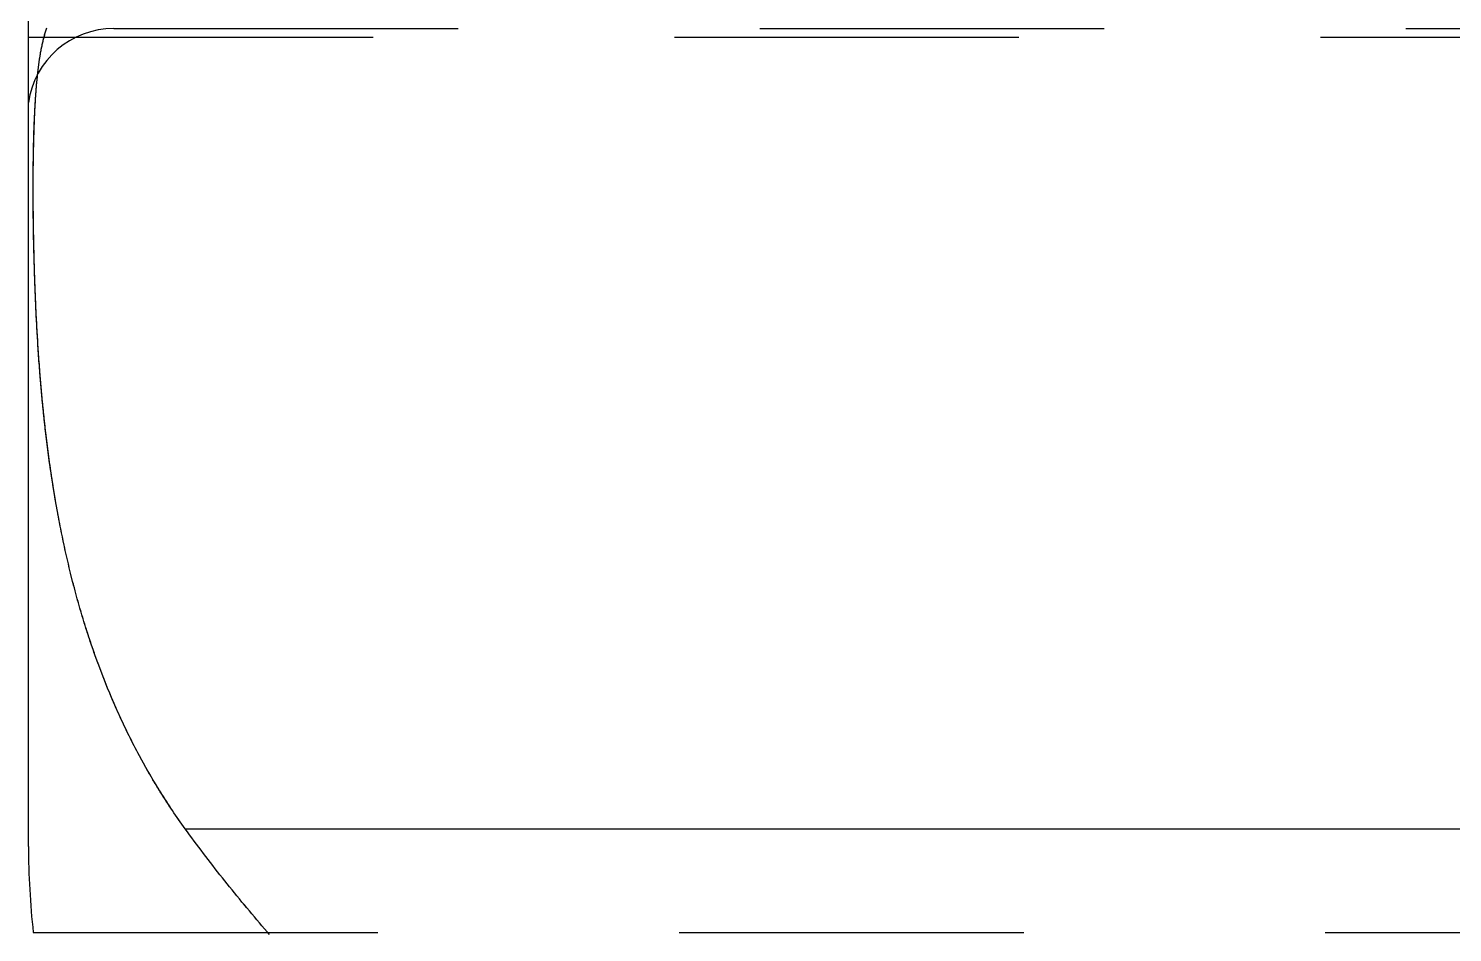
# Model space of a CAD drawing. Extents: x -11 to 23.5, y -3.8 to 3.8.
# Drawn here: x 0.801 to 2.454, y -2.95 to -1.9 of the extents above; entities that cross this region are included whole.
import ezdxf

# ---------------------------------------------------------------- set-up
doc = ezdxf.new("R2010")
doc.units = 0
doc.linetypes.add('PHL_CENTER', pattern=[0.75, 0.4, -0.35])
doc.linetypes.add('PHL_THICK', pattern=[0])
doc.layers.add('PROJECTION', color=7, linetype='CONTINUOUS')

msp = doc.modelspace()

# ---------------------------------------------------------------- linework, layer by layer
at = {"layer": 'PROJECTION', "color": 7, "linetype": 'PHL_THICK'}
for p, q in [((0.801, -2.85), (0.801, 2.85)), ((0.821497, -1.901685), (0.821865, -1.900557)), ((0.821865, -1.900557), (0.822239, -1.899441)), ((0.816982, -1.918803), (0.817267, -1.917498)), ((0.817267, -1.917498), (0.817558, -1.916206)), ((0.817558, -1.916206), (0.817854, -1.914927)), ((0.817854, -1.914927), (0.818156, -1.91366)), ((0.818156, -1.91366), (0.818463, -1.912406)), ((0.818463, -1.912406), (0.818776, -1.911165)), ((0.818776, -1.911165), (0.819095, -1.909935)), ((0.819095, -1.909935), (0.81942, -1.908719)), ((0.81942, -1.908719), (0.819751, -1.907515)), ((0.819751, -1.907515), (0.820087, -1.906324)), ((0.820087, -1.906324), (0.82043, -1.905145)), ((0.82043, -1.905145), (0.82078, -1.903979)), ((0.82078, -1.903979), (0.821135, -1.902826)), ((0.821135, -1.902826), (0.821497, -1.901685)), ((0.813965, -1.935428), (0.814189, -1.933974)), ((0.814189, -1.933974), (0.814418, -1.932532)), ((0.814418, -1.932532), (0.814653, -1.931103)), ((0.814653, -1.931103), (0.814891, -1.929687)), ((0.814891, -1.929687), (0.815135, -1.928283)), ((0.815135, -1.928283), (0.815383, -1.926891)), ((0.815383, -1.926891), (0.815637, -1.925512)), ((0.815637, -1.925512), (0.815896, -1.924145)), ((0.815896, -1.924145), (0.816159, -1.922791)), ((0.816159, -1.922791), (0.816428, -1.921449)), ((0.816428, -1.921449), (0.816703, -1.92012)), ((0.816703, -1.92012), (0.816982, -1.918803)), ((0.811782, -1.952234), (0.81196, -1.950645)), ((0.81196, -1.950645), (0.812142, -1.949068)), ((0.812142, -1.949068), (0.812328, -1.947503)), ((0.812328, -1.947503), (0.812517, -1.94595)), ((0.812517, -1.94595), (0.812711, -1.94441)), ((0.812711, -1.94441), (0.812909, -1.942882)), ((0.812909, -1.942882), (0.813112, -1.941366)), ((0.813112, -1.941366), (0.813318, -1.939863)), ((0.813318, -1.939863), (0.813529, -1.938372)), ((0.813529, -1.938372), (0.813745, -1.936894)), ((0.813745, -1.936894), (0.813965, -1.935428)), ((0.810203, -1.968801), (0.810346, -1.96709)), ((0.810346, -1.96709), (0.810492, -1.96539)), ((0.810492, -1.96539), (0.810641, -1.963703)), ((0.810641, -1.963703), (0.810793, -1.962028)), ((0.810793, -1.962028), (0.810949, -1.960365)), ((0.810949, -1.960365), (0.811109, -1.958714)), ((0.811109, -1.958714), (0.811272, -1.957076)), ((0.811272, -1.957076), (0.811438, -1.95545)), ((0.811438, -1.95545), (0.811608, -1.953836)), ((0.811608, -1.953836), (0.811782, -1.952234)), ((0.809047, -1.984722), (0.809164, -1.982908)), ((0.809164, -1.982908), (0.809284, -1.981104)), ((0.809284, -1.981104), (0.809407, -1.979312)), ((0.809407, -1.979312), (0.809533, -1.977531)), ((0.809533, -1.977531), (0.809661, -1.975762)), ((0.809661, -1.975762), (0.809792, -1.974005)), ((0.809792, -1.974005), (0.809927, -1.972259)), ((0.809927, -1.972259), (0.810063, -1.970524)), ((0.810063, -1.970524), (0.810203, -1.968801)), ((0.808116, -2.001562), (0.808209, -1.999646)), ((0.808209, -1.999646), (0.808304, -1.997742)), ((0.808304, -1.997742), (0.808402, -1.995848)), ((0.808402, -1.995848), (0.808503, -1.993966)), ((0.808503, -1.993966), (0.808606, -1.992095)), ((0.808606, -1.992095), (0.808712, -1.990235)), ((0.808712, -1.990235), (0.808821, -1.988386)), ((0.808821, -1.988386), (0.808933, -1.986549)), ((0.808933, -1.986549), (0.809047, -1.984722)), ((0.80747, -2.017282), (0.807542, -2.015279)), ((0.807542, -2.015279), (0.807616, -2.013287)), ((0.807616, -2.013287), (0.807693, -2.011306)), ((0.807693, -2.011306), (0.807773, -2.009335)), ((0.807773, -2.009335), (0.807855, -2.007375)), ((0.807855, -2.007375), (0.807939, -2.005427)), ((0.807939, -2.005427), (0.808027, -2.003489)), ((0.808027, -2.003489), (0.808116, -2.001562)), ((0.806988, -2.033692), (0.80704, -2.031604)), ((0.80704, -2.031604), (0.807094, -2.029526)), ((0.807094, -2.029526), (0.80715, -2.027459)), ((0.80715, -2.027459), (0.807209, -2.025402)), ((0.807209, -2.025402), (0.807271, -2.023356)), ((0.807271, -2.023356), (0.807335, -2.021321)), ((0.807335, -2.021321), (0.807401, -2.019296)), ((0.807401, -2.019296), (0.80747, -2.017282)), ((0.806663, -2.050774), (0.806695, -2.048602)), ((0.806695, -2.048602), (0.80673, -2.046441)), ((0.80673, -2.046441), (0.806767, -2.04429)), ((0.806767, -2.04429), (0.806806, -2.04215)), ((0.806806, -2.04215), (0.806848, -2.04002)), ((0.806848, -2.04002), (0.806892, -2.0379)), ((0.806892, -2.0379), (0.806939, -2.035791)), ((0.806939, -2.035791), (0.806988, -2.033692)), ((0.806488, -2.068511), (0.806502, -2.066259)), ((0.806502, -2.066259), (0.806518, -2.064016)), ((0.806518, -2.064016), (0.806536, -2.061784)), ((0.806536, -2.061784), (0.806557, -2.059561)), ((0.806557, -2.059561), (0.80658, -2.057349)), ((0.80658, -2.057349), (0.806605, -2.055147)), ((0.806605, -2.055147), (0.806633, -2.052955)), ((0.806633, -2.052955), (0.806663, -2.050774)), ((0.806451, -2.082233), (0.806452, -2.079922)), ((0.806452, -2.084555), (0.806451, -2.082233)), ((0.806452, -2.079922), (0.806454, -2.07762)), ((0.806454, -2.07762), (0.806459, -2.075328)), ((0.806459, -2.075328), (0.806467, -2.073046)), ((0.806467, -2.073046), (0.806476, -2.070773)), ((0.806476, -2.070773), (0.806488, -2.068511)), ((0.806456, -2.086886), (0.806452, -2.084555)), ((0.806462, -2.089227), (0.806456, -2.086886)), ((0.80647, -2.091578), (0.806462, -2.089227)), ((0.80648, -2.093938), (0.80647, -2.091578)), ((0.806492, -2.096308), (0.80648, -2.093938)), ((0.806506, -2.098687), (0.806492, -2.096308)), ((0.806523, -2.101076), (0.806506, -2.098687)), ((0.806541, -2.103475), (0.806523, -2.101076)), ((0.806561, -2.105883), (0.806541, -2.103475)), ((0.806584, -2.1083), (0.806561, -2.105883)), ((0.806608, -2.110727), (0.806584, -2.1083)), ((0.806635, -2.113163), (0.806608, -2.110727)), ((0.806663, -2.115608), (0.806635, -2.113163)), ((0.806693, -2.118063), (0.806663, -2.115608)), ((0.806726, -2.120527), (0.806693, -2.118063)), ((0.80676, -2.123), (0.806726, -2.120527)), ((0.806797, -2.125483), (0.80676, -2.123)), ((0.806835, -2.127975), (0.806797, -2.125483)), ((0.806875, -2.130475), (0.806835, -2.127975)), ((0.806917, -2.132985), (0.806875, -2.130475)), ((0.806961, -2.135504), (0.806917, -2.132985)), ((0.807007, -2.138032), (0.806961, -2.135504)), ((0.807054, -2.140569), (0.807007, -2.138032)), ((0.807104, -2.143115), (0.807054, -2.140569)), ((0.807155, -2.14567), (0.807104, -2.143115)), ((0.807208, -2.148234), (0.807155, -2.14567)), ((0.807263, -2.150806), (0.807208, -2.148234)), ((0.80732, -2.153388), (0.807263, -2.150806)), ((0.807379, -2.155978), (0.80732, -2.153388)), ((0.807439, -2.158577), (0.807379, -2.155978)), ((0.807501, -2.161185), (0.807439, -2.158577)), ((0.807565, -2.1638), (0.807501, -2.161185)), ((0.807631, -2.166423), (0.807565, -2.1638)), ((0.807699, -2.169054), (0.807631, -2.166423)), ((0.80777, -2.171692), (0.807699, -2.169054)), ((0.807842, -2.174338), (0.80777, -2.171692)), ((0.807917, -2.176992), (0.807842, -2.174338)), ((0.807994, -2.179653), (0.807917, -2.176992)), ((0.808074, -2.182321), (0.807994, -2.179653)), ((0.808155, -2.184997), (0.808074, -2.182321)), ((0.80824, -2.18768), (0.808155, -2.184997)), ((0.808327, -2.19037), (0.80824, -2.18768)), ((0.808416, -2.193068), (0.808327, -2.19037)), ((0.808509, -2.195773), (0.808416, -2.193068)), ((0.808603, -2.198485), (0.808509, -2.195773)), ((0.808701, -2.201204), (0.808603, -2.198485)), ((0.808802, -2.20393), (0.808701, -2.201204)), ((0.808905, -2.206663), (0.808802, -2.20393)), ((0.809011, -2.209403), (0.808905, -2.206663)), ((0.809121, -2.21215), (0.809011, -2.209403)), ((0.809233, -2.214904), (0.809121, -2.21215)), ((0.809349, -2.217665), (0.809233, -2.214904)), ((0.809467, -2.220432), (0.809349, -2.217665)), ((0.809589, -2.223207), (0.809467, -2.220432)), ((0.809714, -2.225988), (0.809589, -2.223207)), ((0.809843, -2.228775), (0.809714, -2.225988)), ((0.809975, -2.231569), (0.809843, -2.228775)), ((0.81011, -2.23437), (0.809975, -2.231569)), ((0.810249, -2.237177), (0.81011, -2.23437)), ((0.810392, -2.239991), (0.810249, -2.237177)), ((0.810538, -2.242811), (0.810392, -2.239991)), ((0.810688, -2.245638), (0.810538, -2.242811)), ((0.810841, -2.248471), (0.810688, -2.245638)), ((0.810998, -2.25131), (0.810841, -2.248471)), ((0.81116, -2.254155), (0.810998, -2.25131)), ((0.811325, -2.257006), (0.81116, -2.254155)), ((0.811494, -2.259864), (0.811325, -2.257006)), ((0.811667, -2.262728), (0.811494, -2.259864)), ((0.811844, -2.265598), (0.811667, -2.262728)), ((0.812026, -2.268473), (0.811844, -2.265598)), ((0.812211, -2.271355), (0.812026, -2.268473)), ((0.812401, -2.274243), (0.812211, -2.271355)), ((0.812595, -2.277136), (0.812401, -2.274243)), ((0.812794, -2.280035), (0.812595, -2.277136)), ((0.812997, -2.282941), (0.812794, -2.280035)), ((0.813204, -2.285851), (0.812997, -2.282941)), ((0.813417, -2.288768), (0.813204, -2.285851)), ((0.813633, -2.29169), (0.813417, -2.288768)), ((0.813854, -2.294617), (0.813633, -2.29169)), ((0.81408, -2.297551), (0.813854, -2.294617)), ((0.814311, -2.300489), (0.81408, -2.297551)), ((0.814547, -2.303433), (0.814311, -2.300489)), ((0.814787, -2.306383), (0.814547, -2.303433)), ((0.815033, -2.309338), (0.814787, -2.306383)), ((0.815283, -2.312298), (0.815033, -2.309338)), ((0.815539, -2.315263), (0.815283, -2.312298)), ((0.8158, -2.318234), (0.815539, -2.315263)), ((0.816065, -2.32121), (0.8158, -2.318234)), ((0.816337, -2.324191), (0.816065, -2.32121)), ((0.816613, -2.327177), (0.816337, -2.324191)), ((0.816895, -2.330168), (0.816613, -2.327177)), ((0.817182, -2.333163), (0.816895, -2.330168)), ((0.817474, -2.336164), (0.817182, -2.333163)), ((0.817773, -2.33917), (0.817474, -2.336164)), ((0.818076, -2.342181), (0.817773, -2.33917)), ((0.818386, -2.345196), (0.818076, -2.342181)), ((0.818701, -2.348216), (0.818386, -2.345196)), ((0.819021, -2.351241), (0.818701, -2.348216)), ((0.819348, -2.354271), (0.819021, -2.351241)), ((0.819681, -2.357305), (0.819348, -2.354271)), ((0.820019, -2.360343), (0.819681, -2.357305)), ((0.820363, -2.363387), (0.820019, -2.360343)), ((0.820714, -2.366434), (0.820363, -2.363387)), ((0.82107, -2.369486), (0.820714, -2.366434)), ((0.821433, -2.372543), (0.82107, -2.369486)), ((0.821802, -2.375604), (0.821433, -2.372543)), ((0.822177, -2.378669), (0.821802, -2.375604)), ((0.822558, -2.381738), (0.822177, -2.378669)), ((0.822946, -2.384811), (0.822558, -2.381738)), ((0.82334, -2.387889), (0.822946, -2.384811)), ((0.823741, -2.390971), (0.82334, -2.387889)), ((0.824149, -2.394057), (0.823741, -2.390971)), ((0.824563, -2.397146), (0.824149, -2.394057)), ((0.824983, -2.40024), (0.824563, -2.397146)), ((0.825411, -2.403338), (0.824983, -2.40024)), ((0.825845, -2.406439), (0.825411, -2.403338)), ((0.826286, -2.409544), (0.825845, -2.406439)), ((0.826733, -2.412649), (0.826286, -2.409544)), ((0.827188, -2.415756), (0.826733, -2.412649)), ((0.82765, -2.418864), (0.827188, -2.415756)), ((0.828119, -2.421973), (0.82765, -2.418864)), ((0.828595, -2.425082), (0.828119, -2.421973)), ((0.829078, -2.428194), (0.828595, -2.425082)), ((0.829569, -2.431306), (0.829078, -2.428194)), ((0.830066, -2.434419), (0.829569, -2.431306)), ((0.830572, -2.437533), (0.830066, -2.434419)), ((0.831084, -2.440648), (0.830572, -2.437533)), ((0.831605, -2.443763), (0.831084, -2.440648)), ((0.832133, -2.44688), (0.831605, -2.443763)), ((0.832668, -2.449997), (0.832133, -2.44688)), ((0.833212, -2.453115), (0.832668, -2.449997)), ((0.833763, -2.456233), (0.833212, -2.453115)), ((0.834322, -2.459352), (0.833763, -2.456233)), ((0.834889, -2.462471), (0.834322, -2.459352)), ((0.835464, -2.465591), (0.834889, -2.462471)), ((0.836047, -2.468712), (0.835464, -2.465591)), ((0.836639, -2.471833), (0.836047, -2.468712)), ((0.837238, -2.474954), (0.836639, -2.471833)), ((0.837846, -2.478076), (0.837238, -2.474954)), ((0.838462, -2.481197), (0.837846, -2.478076)), ((0.839087, -2.484319), (0.838462, -2.481197)), ((0.83972, -2.487441), (0.839087, -2.484319)), ((0.840362, -2.490563), (0.83972, -2.487441)), ((0.841012, -2.493686), (0.840362, -2.490563)), ((0.841671, -2.496808), (0.841012, -2.493686)), ((0.842339, -2.49993), (0.841671, -2.496808)), ((0.843016, -2.503052), (0.842339, -2.49993)), ((0.843701, -2.506175), (0.843016, -2.503052)), ((0.844396, -2.509297), (0.843701, -2.506175)), ((0.845099, -2.512418), (0.844396, -2.509297)), ((0.845812, -2.51554), (0.845099, -2.512418)), ((0.846534, -2.518661), (0.845812, -2.51554)), ((0.847265, -2.521782), (0.846534, -2.518661)), ((0.848006, -2.524902), (0.847265, -2.521782)), ((0.848755, -2.528022), (0.848006, -2.524902)), ((0.849515, -2.531142), (0.848755, -2.528022)), ((0.850284, -2.534261), (0.849515, -2.531142)), ((0.851062, -2.537379), (0.850284, -2.534261)), ((0.85185, -2.540497), (0.851062, -2.537379)), ((0.852648, -2.543614), (0.85185, -2.540497)), ((0.853455, -2.54673), (0.852648, -2.543614)), ((0.854273, -2.549846), (0.853455, -2.54673)), ((0.8551, -2.552961), (0.854273, -2.549846)), ((0.855937, -2.556075), (0.8551, -2.552961)), ((0.856785, -2.559188), (0.855937, -2.556075)), ((0.857642, -2.5623), (0.856785, -2.559188)), ((0.85851, -2.565411), (0.857642, -2.5623)), ((0.859388, -2.568521), (0.85851, -2.565411)), ((0.860276, -2.57163), (0.859388, -2.568521)), ((0.861175, -2.574738), (0.860276, -2.57163)), ((0.862084, -2.577844), (0.861175, -2.574738)), ((0.863004, -2.58095), (0.862084, -2.577844)), ((0.863934, -2.584054), (0.863004, -2.58095)), ((0.864875, -2.587157), (0.863934, -2.584054)), ((0.865827, -2.590258), (0.864875, -2.587157)), ((0.866789, -2.593358), (0.865827, -2.590258)), ((0.867763, -2.596457), (0.866789, -2.593358)), ((0.868747, -2.599554), (0.867763, -2.596457)), ((0.869742, -2.602649), (0.868747, -2.599554)), ((0.870749, -2.605743), (0.869742, -2.602649)), ((0.871766, -2.608835), (0.870749, -2.605743)), ((0.872795, -2.611926), (0.871766, -2.608835)), ((0.873835, -2.615015), (0.872795, -2.611926)), ((0.874886, -2.618102), (0.873835, -2.615015)), ((0.875949, -2.621187), (0.874886, -2.618102)), ((0.877024, -2.62427), (0.875949, -2.621187)), ((0.878109, -2.627352), (0.877024, -2.62427)), ((0.879207, -2.630431), (0.878109, -2.627352)), ((0.880316, -2.633509), (0.879207, -2.630431)), ((0.881437, -2.636584), (0.880316, -2.633509)), ((0.88257, -2.639657), (0.881437, -2.636584)), ((0.883714, -2.642729), (0.88257, -2.639657)), ((0.884871, -2.645797), (0.883714, -2.642729)), ((0.886039, -2.648864), (0.884871, -2.645797)), ((0.88722, -2.651929), (0.886039, -2.648864)), ((0.888413, -2.654991), (0.88722, -2.651929)), ((0.889618, -2.65805), (0.888413, -2.654991)), ((0.890835, -2.661106), (0.889618, -2.65805)), ((0.892062, -2.664155), (0.890835, -2.661106)), ((0.893301, -2.667199), (0.892062, -2.664155)), ((0.894551, -2.670237), (0.893301, -2.667199)), ((0.895812, -2.673268), (0.894551, -2.670237)), ((0.897084, -2.676293), (0.895812, -2.673268)), ((0.898367, -2.679312), (0.897084, -2.676293)), ((0.899661, -2.682325), (0.898367, -2.679312)), ((0.900967, -2.685332), (0.899661, -2.682325)), ((0.902283, -2.688332), (0.900967, -2.685332)), ((0.903611, -2.691326), (0.902283, -2.688332)), ((0.90495, -2.694314), (0.903611, -2.691326)), ((0.906301, -2.697296), (0.90495, -2.694314)), ((0.907663, -2.700271), (0.906301, -2.697296)), ((0.909036, -2.70324), (0.907663, -2.700271)), ((0.910421, -2.706202), (0.909036, -2.70324)), ((0.911817, -2.709158), (0.910421, -2.706202)), ((0.913225, -2.712108), (0.911817, -2.709158)), ((0.914644, -2.715051), (0.913225, -2.712108)), ((0.916074, -2.717987), (0.914644, -2.715051)), ((0.917517, -2.720917), (0.916074, -2.717987)), ((0.91897, -2.72384), (0.917517, -2.720917)), ((0.920436, -2.726757), (0.91897, -2.72384)), ((0.921913, -2.729668), (0.920436, -2.726757)), ((0.923402, -2.732571), (0.921913, -2.729668)), ((0.924902, -2.735468), (0.923402, -2.732571)), ((0.926415, -2.738358), (0.924902, -2.735468)), ((0.927939, -2.741242), (0.926415, -2.738358)), ((0.929475, -2.744118), (0.927939, -2.741242)), ((0.931022, -2.746989), (0.929475, -2.744118)), ((0.932582, -2.749852), (0.931022, -2.746989)), ((0.934154, -2.752708), (0.932582, -2.749852)), ((0.935737, -2.755558), (0.934154, -2.752708)), ((0.937333, -2.7584), (0.935737, -2.755558)), ((0.93894, -2.761236), (0.937333, -2.7584)), ((0.94056, -2.764065), (0.93894, -2.761236)), ((0.942191, -2.766886), (0.94056, -2.764065)), ((0.943835, -2.769701), (0.942191, -2.766886)), ((0.945491, -2.772509), (0.943835, -2.769701)), ((0.947159, -2.77531), (0.945491, -2.772509)), ((0.948839, -2.778103), (0.947159, -2.77531)), ((0.950531, -2.780888), (0.948839, -2.778103)), ((0.952233, -2.783664), (0.950531, -2.780888)), ((0.953946, -2.78643), (0.952233, -2.783664)), ((0.95567, -2.789187), (0.953946, -2.78643)), ((0.957405, -2.791934), (0.95567, -2.789187)), ((0.959151, -2.794672), (0.957405, -2.791934)), ((0.960908, -2.797401), (0.959151, -2.794672)), ((0.962675, -2.800121), (0.960908, -2.797401)), ((0.964454, -2.80283), (0.962675, -2.800121)), ((0.966243, -2.805531), (0.964454, -2.80283)), ((0.968043, -2.808223), (0.966243, -2.805531)), ((0.969855, -2.810904), (0.968043, -2.808223)), ((0.971677, -2.813577), (0.969855, -2.810904)), ((0.973509, -2.81624), (0.971677, -2.813577)), ((0.975353, -2.818893), (0.973509, -2.81624)), ((0.977208, -2.821537), (0.975353, -2.818893)), ((0.979074, -2.824172), (0.977208, -2.821537)), ((0.98095, -2.826797), (0.979074, -2.824172)), ((0.982837, -2.829413), (0.98095, -2.826797)), ((0.985451, -2.833005), (0.982837, -2.829413)), ((0.982837, -2.829413), (13.619163, -2.829413)), ((0.988077, -2.836596), (0.985451, -2.833005)), ((0.990715, -2.840184), (0.988077, -2.836596)), ((0.993366, -2.843768), (0.990715, -2.840184)), ((0.996028, -2.847349), (0.993366, -2.843768)), ((0.998704, -2.850927), (0.996028, -2.847349)), ((1.001391, -2.854501), (0.998704, -2.850927)), ((1.00409, -2.858072), (1.001391, -2.854501)), ((1.006801, -2.861638), (1.00409, -2.858072)), ((1.009523, -2.865201), (1.006801, -2.861638)), ((1.012257, -2.868759), (1.009523, -2.865201)), ((1.015002, -2.872312), (1.012257, -2.868759)), ((1.017759, -2.875861), (1.015002, -2.872312)), ((1.020527, -2.879406), (1.017759, -2.875861)), ((1.023306, -2.882945), (1.020527, -2.879406)), ((1.026095, -2.88648), (1.023306, -2.882945)), ((1.028896, -2.890009), (1.026095, -2.88648)), ((1.031707, -2.893533), (1.028896, -2.890009)), ((1.034528, -2.897051), (1.031707, -2.893533)), ((1.03736, -2.900564), (1.034528, -2.897051)), ((1.040202, -2.904071), (1.03736, -2.900564)), ((1.043054, -2.907572), (1.040202, -2.904071)), ((1.045915, -2.911067), (1.043054, -2.907572)), ((1.048787, -2.914555), (1.045915, -2.911067)), ((1.051668, -2.918037), (1.048787, -2.914555)), ((1.054559, -2.921512), (1.051668, -2.918037)), ((1.057459, -2.924981), (1.054559, -2.921512)), ((1.060369, -2.928442), (1.057459, -2.924981)), ((1.063288, -2.931897), (1.060369, -2.928442)), ((1.066215, -2.935344), (1.063288, -2.931897)), ((1.069152, -2.938785), (1.066215, -2.935344)), ((1.072098, -2.942217), (1.069152, -2.938785)), ((1.075052, -2.945643), (1.072098, -2.942217)), ((1.078015, -2.949061), (1.075052, -2.945643)), ((1.080987, -2.952472), (1.078015, -2.949061))]:
    msp.add_line(p, q, dxfattribs=at)
at = {"layer": 'PROJECTION', "color": 3, "linetype": 'PHL_CENTER'}
for p, q in [((0.821577, -1.901474), (0.821948, -1.900348)), ((0.821948, -1.900348), (0.822325, -1.899235)), ((0.9, -1.9), (6.6, -1.9)), ((0.801, -1.91), (6.611, -1.91)), ((0.817014, -1.918554), (0.817303, -1.917253)), ((0.817303, -1.917253), (0.817597, -1.915964)), ((0.817597, -1.915964), (0.817897, -1.914688)), ((0.817897, -1.914688), (0.818202, -1.913425)), ((0.818202, -1.913425), (0.818514, -1.912174)), ((0.818514, -1.912174), (0.81883, -1.910935)), ((0.81883, -1.910935), (0.819153, -1.909708)), ((0.819153, -1.909708), (0.819482, -1.908495)), ((0.819482, -1.908495), (0.819816, -1.907293)), ((0.819816, -1.907293), (0.820156, -1.906104)), ((0.820156, -1.906104), (0.820502, -1.904928)), ((0.820502, -1.904928), (0.820854, -1.903764)), ((0.820854, -1.903764), (0.821213, -1.902613)), ((0.821213, -1.902613), (0.821577, -1.901474)), ((0.813953, -1.935122), (0.81418, -1.933674)), ((0.81418, -1.933674), (0.814413, -1.932238)), ((0.814413, -1.932238), (0.81465, -1.930815)), ((0.81465, -1.930815), (0.814892, -1.929403)), ((0.814892, -1.929403), (0.81514, -1.928004)), ((0.81514, -1.928004), (0.815392, -1.926617)), ((0.815392, -1.926617), (0.815649, -1.925243)), ((0.815649, -1.925243), (0.815912, -1.92388)), ((0.815912, -1.92388), (0.816179, -1.92253)), ((0.816179, -1.92253), (0.816452, -1.921192)), ((0.816452, -1.921192), (0.81673, -1.919867)), ((0.81673, -1.919867), (0.817014, -1.918554)), ((0.811747, -1.951846), (0.811926, -1.950266)), ((0.811926, -1.950266), (0.812109, -1.948697)), ((0.812109, -1.948697), (0.812296, -1.947141)), ((0.812296, -1.947141), (0.812488, -1.945596)), ((0.812488, -1.945596), (0.812684, -1.944064)), ((0.812684, -1.944064), (0.812884, -1.942543)), ((0.812884, -1.942543), (0.813088, -1.941035)), ((0.813088, -1.941035), (0.813298, -1.939538)), ((0.813298, -1.939538), (0.813511, -1.938054)), ((0.813511, -1.938054), (0.81373, -1.936582)), ((0.81373, -1.936582), (0.813953, -1.935122)), ((0.810175, -1.968307), (0.810316, -1.966607)), ((0.810316, -1.966607), (0.81046, -1.96492)), ((0.81046, -1.96492), (0.810607, -1.963244)), ((0.810607, -1.963244), (0.810759, -1.96158)), ((0.810759, -1.96158), (0.810914, -1.959928)), ((0.810914, -1.959928), (0.811073, -1.958288)), ((0.811073, -1.958288), (0.811235, -1.95666)), ((0.811235, -1.95666), (0.811402, -1.955043)), ((0.811402, -1.955043), (0.811573, -1.953439)), ((0.811573, -1.953439), (0.811747, -1.951846)), ((0.809064, -1.984129), (0.809175, -1.982324)), ((0.809175, -1.982324), (0.809288, -1.980531)), ((0.809288, -1.980531), (0.809405, -1.97875)), ((0.809405, -1.97875), (0.809525, -1.97698)), ((0.809525, -1.97698), (0.809649, -1.975222)), ((0.809649, -1.975222), (0.809775, -1.973475)), ((0.809775, -1.973475), (0.809905, -1.971741)), ((0.809905, -1.971741), (0.810039, -1.970018)), ((0.810039, -1.970018), (0.810175, -1.968307)), ((0.808197, -2.000894), (0.808283, -1.998985)), ((0.808283, -1.998985), (0.808371, -1.997088)), ((0.808371, -1.997088), (0.808462, -1.995202)), ((0.808462, -1.995202), (0.808555, -1.993328)), ((0.808555, -1.993328), (0.808651, -1.991465)), ((0.808651, -1.991465), (0.80875, -1.989614)), ((0.80875, -1.989614), (0.808852, -1.987774)), ((0.808852, -1.987774), (0.808957, -1.985946)), ((0.808957, -1.985946), (0.809064, -1.984129)), ((0.807534, -2.018589), (0.807599, -2.016578)), ((0.807599, -2.016578), (0.807666, -2.014577)), ((0.807666, -2.014577), (0.807735, -2.012589)), ((0.807735, -2.012589), (0.807806, -2.010611)), ((0.807806, -2.010611), (0.80788, -2.008645)), ((0.80788, -2.008645), (0.807956, -2.00669)), ((0.807956, -2.00669), (0.808034, -2.004747)), ((0.808034, -2.004747), (0.808114, -2.002815)), ((0.808114, -2.002815), (0.808197, -2.000894)), ((0.80708, -2.035072), (0.807131, -2.032975)), ((0.807131, -2.032975), (0.807183, -2.030888)), ((0.807183, -2.030888), (0.807237, -2.028812)), ((0.807237, -2.028812), (0.807293, -2.026747)), ((0.807293, -2.026747), (0.80735, -2.024691)), ((0.80735, -2.024691), (0.80741, -2.022646)), ((0.80741, -2.022646), (0.807471, -2.020612)), ((0.807471, -2.020612), (0.807534, -2.018589)), ((0.806744, -2.052218), (0.80678, -2.050039)), ((0.80678, -2.050039), (0.806817, -2.04787)), ((0.806817, -2.04787), (0.806856, -2.045712)), ((0.806856, -2.045712), (0.806897, -2.043563)), ((0.806897, -2.043563), (0.80694, -2.041425)), ((0.80694, -2.041425), (0.806985, -2.039297)), ((0.806985, -2.039297), (0.807032, -2.037179)), ((0.807032, -2.037179), (0.80708, -2.035072)), ((0.806552, -2.067748), (0.806573, -2.0655)), ((0.806573, -2.0655), (0.806597, -2.063261)), ((0.806597, -2.063261), (0.806622, -2.061033)), ((0.806622, -2.061033), (0.80665, -2.058814)), ((0.80665, -2.058814), (0.806679, -2.056605)), ((0.806679, -2.056605), (0.806711, -2.054407)), ((0.806711, -2.054407), (0.806744, -2.052218)), ((0.806459, -2.083756), (0.806466, -2.08144)), ((0.806466, -2.08144), (0.806475, -2.079134)), ((0.806475, -2.079134), (0.806486, -2.076838)), ((0.806486, -2.076838), (0.8065, -2.074551)), ((0.8065, -2.074551), (0.806515, -2.072273)), ((0.806515, -2.072273), (0.806533, -2.070006)), ((0.806533, -2.070006), (0.806552, -2.067748)), ((0.806451, -2.088416), (0.806454, -2.086081)), ((0.806451, -2.09076), (0.806451, -2.088416)), ((0.806453, -2.093113), (0.806451, -2.09076)), ((0.806456, -2.095475), (0.806453, -2.093113)), ((0.806454, -2.086081), (0.806459, -2.083756)), ((0.806462, -2.097847), (0.806456, -2.095475)), ((0.80647, -2.100229), (0.806462, -2.097847)), ((0.806481, -2.102619), (0.80647, -2.100229)), ((0.806493, -2.105018), (0.806481, -2.102619)), ((0.806508, -2.107427), (0.806493, -2.105018)), ((0.806525, -2.109845), (0.806508, -2.107427)), ((0.806544, -2.112272), (0.806525, -2.109845)), ((0.806566, -2.114707), (0.806544, -2.112272)), ((0.80659, -2.117152), (0.806566, -2.114707)), ((0.806616, -2.119606), (0.80659, -2.117152)), ((0.806645, -2.122068), (0.806616, -2.119606)), ((0.806676, -2.12454), (0.806645, -2.122068)), ((0.806709, -2.12702), (0.806676, -2.12454)), ((0.806744, -2.129509), (0.806709, -2.12702)), ((0.806782, -2.132007), (0.806744, -2.129509)), ((0.806823, -2.134513), (0.806782, -2.132007)), ((0.806865, -2.137028), (0.806823, -2.134513)), ((0.806911, -2.139552), (0.806865, -2.137028)), ((0.806958, -2.142084), (0.806911, -2.139552)), ((0.807008, -2.144625), (0.806958, -2.142084)), ((0.80706, -2.147174), (0.807008, -2.144625)), ((0.807115, -2.149731), (0.80706, -2.147174)), ((0.807173, -2.152297), (0.807115, -2.149731)), ((0.807233, -2.154872), (0.807173, -2.152297)), ((0.807295, -2.157455), (0.807233, -2.154872)), ((0.80736, -2.160046), (0.807295, -2.157455)), ((0.807427, -2.162645), (0.80736, -2.160046)), ((0.807497, -2.165253), (0.807427, -2.162645)), ((0.80757, -2.167868), (0.807497, -2.165253)), ((0.807645, -2.170492), (0.80757, -2.167868)), ((0.807723, -2.173124), (0.807645, -2.170492)), ((0.807803, -2.175764), (0.807723, -2.173124)), ((0.807886, -2.178412), (0.807803, -2.175764)), ((0.807971, -2.181068), (0.807886, -2.178412)), ((0.808059, -2.183732), (0.807971, -2.181068)), ((0.80815, -2.186404), (0.808059, -2.183732)), ((0.808243, -2.189083), (0.80815, -2.186404)), ((0.808339, -2.191771), (0.808243, -2.189083)), ((0.808438, -2.194466), (0.808339, -2.191771)), ((0.80854, -2.197169), (0.808438, -2.194466)), ((0.808644, -2.19988), (0.80854, -2.197169)), ((0.808751, -2.202598), (0.808644, -2.19988)), ((0.80886, -2.205324), (0.808751, -2.202598)), ((0.808973, -2.208057), (0.80886, -2.205324)), ((0.809088, -2.210799), (0.808973, -2.208057)), ((0.809206, -2.213547), (0.809088, -2.210799)), ((0.809327, -2.216303), (0.809206, -2.213547)), ((0.80945, -2.219066), (0.809327, -2.216303)), ((0.809577, -2.221837), (0.80945, -2.219066)), ((0.809706, -2.224615), (0.809577, -2.221837)), ((0.809838, -2.227401), (0.809706, -2.224615)), ((0.809973, -2.230194), (0.809838, -2.227401)), ((0.81011, -2.232993), (0.809973, -2.230194)), ((0.810251, -2.235801), (0.81011, -2.232993)), ((0.810394, -2.238615), (0.810251, -2.235801)), ((0.810541, -2.241436), (0.810394, -2.238615)), ((0.810691, -2.244262), (0.810541, -2.241436)), ((0.810844, -2.247096), (0.810691, -2.244262)), ((0.811001, -2.249934), (0.810844, -2.247096)), ((0.811161, -2.252779), (0.811001, -2.249934)), ((0.811325, -2.25563), (0.811161, -2.252779)), ((0.811493, -2.258487), (0.811325, -2.25563)), ((0.811664, -2.26135), (0.811493, -2.258487)), ((0.811839, -2.264219), (0.811664, -2.26135)), ((0.812017, -2.267093), (0.811839, -2.264219)), ((0.8122, -2.269973), (0.812017, -2.267093)), ((0.812387, -2.272858), (0.8122, -2.269973)), ((0.812577, -2.27575), (0.812387, -2.272858)), ((0.812772, -2.278646), (0.812577, -2.27575)), ((0.812971, -2.281549), (0.812772, -2.278646)), ((0.813175, -2.284456), (0.812971, -2.281549)), ((0.813382, -2.287369), (0.813175, -2.284456)), ((0.813594, -2.290288), (0.813382, -2.287369)), ((0.813811, -2.293212), (0.813594, -2.290288)), ((0.814032, -2.296141), (0.813811, -2.293212)), ((0.814257, -2.299075), (0.814032, -2.296141)), ((0.814488, -2.302014), (0.814257, -2.299075)), ((0.814722, -2.304959), (0.814488, -2.302014)), ((0.814962, -2.307909), (0.814722, -2.304959)), ((0.815207, -2.310863), (0.814962, -2.307909)), ((0.815457, -2.313823), (0.815207, -2.310863)), ((0.815711, -2.316787), (0.815457, -2.313823)), ((0.815971, -2.319757), (0.815711, -2.316787)), ((0.816236, -2.322731), (0.815971, -2.319757)), ((0.816506, -2.32571), (0.816236, -2.322731)), ((0.816781, -2.328693), (0.816506, -2.32571)), ((0.817062, -2.331682), (0.816781, -2.328693)), ((0.817348, -2.334675), (0.817062, -2.331682)), ((0.817639, -2.337672), (0.817348, -2.334675)), ((0.817936, -2.340674), (0.817639, -2.337672)), ((0.818239, -2.343681), (0.817936, -2.340674)), ((0.818547, -2.346692), (0.818239, -2.343681)), ((0.818862, -2.349707), (0.818547, -2.346692)), ((0.819182, -2.352727), (0.818862, -2.349707)), ((0.819508, -2.355751), (0.819182, -2.352727)), ((0.819839, -2.358779), (0.819508, -2.355751)), ((0.820177, -2.361812), (0.819839, -2.358779)), ((0.820521, -2.364848), (0.820177, -2.361812)), ((0.820871, -2.367889), (0.820521, -2.364848)), ((0.821228, -2.370934), (0.820871, -2.367889)), ((0.821591, -2.373982), (0.821228, -2.370934)), ((0.82196, -2.377035), (0.821591, -2.373982)), ((0.822335, -2.380091), (0.82196, -2.377035)), ((0.822717, -2.383152), (0.822335, -2.380091)), ((0.823106, -2.386216), (0.822717, -2.383152)), ((0.823501, -2.389284), (0.823106, -2.386216)), ((0.823903, -2.392356), (0.823501, -2.389284)), ((0.824312, -2.395431), (0.823903, -2.392356)), ((0.824727, -2.39851), (0.824312, -2.395431)), ((0.82515, -2.401592), (0.824727, -2.39851)), ((0.825579, -2.404678), (0.82515, -2.401592)), ((0.826016, -2.407768), (0.825579, -2.404678)), ((0.826459, -2.41086), (0.826016, -2.407768)), ((0.82691, -2.413956), (0.826459, -2.41086)), ((0.827368, -2.417056), (0.82691, -2.413956)), ((0.827834, -2.420159), (0.827368, -2.417056)), ((0.828307, -2.423265), (0.827834, -2.420159)), ((0.828787, -2.426374), (0.828307, -2.423265)), ((0.829275, -2.429486), (0.828787, -2.426374)), ((0.82977, -2.432601), (0.829275, -2.429486)), ((0.830273, -2.43572), (0.82977, -2.432601)), ((0.830784, -2.438841), (0.830273, -2.43572)), ((0.831303, -2.441965), (0.830784, -2.438841)), ((0.831829, -2.445092), (0.831303, -2.441965)), ((0.832364, -2.448222), (0.831829, -2.445092)), ((0.832906, -2.451355), (0.832364, -2.448222)), ((0.833457, -2.45449), (0.832906, -2.451355)), ((0.834015, -2.457628), (0.833457, -2.45449)), ((0.834582, -2.460769), (0.834015, -2.457628)), ((0.835157, -2.46391), (0.834582, -2.460769)), ((0.83574, -2.467051), (0.835157, -2.46391)), ((0.836331, -2.470191), (0.83574, -2.467051)), ((0.83693, -2.47333), (0.836331, -2.470191)), ((0.837537, -2.476469), (0.83693, -2.47333)), ((0.838153, -2.479607), (0.837537, -2.476469)), ((0.838776, -2.482744), (0.838153, -2.479607)), ((0.839408, -2.485881), (0.838776, -2.482744)), ((0.840049, -2.489017), (0.839408, -2.485881)), ((0.840698, -2.492151), (0.840049, -2.489017)), ((0.841355, -2.495285), (0.840698, -2.492151)), ((0.842021, -2.498418), (0.841355, -2.495285)), ((0.842696, -2.50155), (0.842021, -2.498418)), ((0.843379, -2.504681), (0.842696, -2.50155)), ((0.844072, -2.50781), (0.843379, -2.504681)), ((0.844773, -2.510939), (0.844072, -2.50781)), ((0.845483, -2.514066), (0.844773, -2.510939)), ((0.846201, -2.517193), (0.845483, -2.514066)), ((0.846929, -2.520318), (0.846201, -2.517193)), ((0.847666, -2.523441), (0.846929, -2.520318)), ((0.848412, -2.526564), (0.847666, -2.523441)), ((0.849167, -2.529685), (0.848412, -2.526564)), ((0.849932, -2.532804), (0.849167, -2.529685)), ((0.850705, -2.535922), (0.849932, -2.532804)), ((0.851488, -2.539038), (0.850705, -2.535922)), ((0.852281, -2.542153), (0.851488, -2.539038)), ((0.853083, -2.545267), (0.852281, -2.542153)), ((0.853895, -2.548378), (0.853083, -2.545267)), ((0.854716, -2.551488), (0.853895, -2.548378)), ((0.855547, -2.554597), (0.854716, -2.551488)), ((0.856387, -2.557703), (0.855547, -2.554597)), ((0.857237, -2.560808), (0.856387, -2.557703)), ((0.858098, -2.563911), (0.857237, -2.560808)), ((0.858968, -2.567012), (0.858098, -2.563911)), ((0.859848, -2.570111), (0.858968, -2.567012)), ((0.860738, -2.573208), (0.859848, -2.570111)), ((0.861638, -2.576303), (0.860738, -2.573208)), ((0.862548, -2.579396), (0.861638, -2.576303)), ((0.863469, -2.582487), (0.862548, -2.579396)), ((0.8644, -2.585575), (0.863469, -2.582487)), ((0.865341, -2.588662), (0.8644, -2.585575)), ((0.866292, -2.591746), (0.865341, -2.588662)), ((0.867254, -2.594828), (0.866292, -2.591746)), ((0.868227, -2.597908), (0.867254, -2.594828)), ((0.86921, -2.600985), (0.868227, -2.597908)), ((0.870203, -2.60406), (0.86921, -2.600985)), ((0.871207, -2.607133), (0.870203, -2.60406)), ((0.872223, -2.610203), (0.871207, -2.607133)), ((0.873248, -2.61327), (0.872223, -2.610203)), ((0.874285, -2.616335), (0.873248, -2.61327)), ((0.875333, -2.619397), (0.874285, -2.616335)), ((0.876391, -2.622457), (0.875333, -2.619397)), ((0.877461, -2.625514), (0.876391, -2.622457)), ((0.878542, -2.628568), (0.877461, -2.625514)), ((0.879634, -2.631619), (0.878542, -2.628568)), ((0.880737, -2.634668), (0.879634, -2.631619)), ((0.881852, -2.637714), (0.880737, -2.634668)), ((0.882977, -2.640756), (0.881852, -2.637714)), ((0.884115, -2.643796), (0.882977, -2.640756)), ((0.885263, -2.646833), (0.884115, -2.643796)), ((0.886423, -2.649867), (0.885263, -2.646833)), ((0.887595, -2.652898), (0.886423, -2.649867)), ((0.888779, -2.655925), (0.887595, -2.652898)), ((0.889974, -2.65895), (0.888779, -2.655925)), ((0.891181, -2.661971), (0.889974, -2.65895)), ((0.8924, -2.664989), (0.891181, -2.661971)), ((0.89363, -2.668004), (0.8924, -2.664989)), ((0.894873, -2.671015), (0.89363, -2.668004)), ((0.896127, -2.674023), (0.894873, -2.671015)), ((0.897394, -2.677028), (0.896127, -2.674023)), ((0.898673, -2.680029), (0.897394, -2.677028)), ((0.899964, -2.683026), (0.898673, -2.680029)), ((0.901267, -2.68602), (0.899964, -2.683026)), ((0.902582, -2.689011), (0.901267, -2.68602)), ((0.90391, -2.691998), (0.902582, -2.689011)), ((0.905251, -2.694981), (0.90391, -2.691998)), ((0.906603, -2.69796), (0.905251, -2.694981)), ((0.907969, -2.700936), (0.906603, -2.69796)), ((0.909347, -2.703908), (0.907969, -2.700936)), ((0.910737, -2.706876), (0.909347, -2.703908)), ((0.91214, -2.70984), (0.910737, -2.706876)), ((0.913555, -2.712796), (0.91214, -2.70984)), ((0.91498, -2.715744), (0.913555, -2.712796)), ((0.916416, -2.718684), (0.91498, -2.715744)), ((0.917863, -2.721616), (0.916416, -2.718684)), ((0.91932, -2.72454), (0.917863, -2.721616)), ((0.920789, -2.727455), (0.91932, -2.72454)), ((0.922268, -2.730362), (0.920789, -2.727455)), ((0.923758, -2.733261), (0.922268, -2.730362)), ((0.925259, -2.736152), (0.923758, -2.733261)), ((0.926771, -2.739034), (0.925259, -2.736152)), ((0.928294, -2.741909), (0.926771, -2.739034)), ((0.929828, -2.744774), (0.928294, -2.741909)), ((0.931373, -2.747632), (0.929828, -2.744774)), ((0.932929, -2.750481), (0.931373, -2.747632)), ((0.934495, -2.753321), (0.932929, -2.750481)), ((0.936073, -2.756154), (0.934495, -2.753321)), ((0.937661, -2.758978), (0.936073, -2.756154)), ((0.939261, -2.761793), (0.937661, -2.758978)), ((0.940871, -2.764601), (0.939261, -2.761793)), ((0.942492, -2.767399), (0.940871, -2.764601)), ((0.944125, -2.77019), (0.942492, -2.767399)), ((0.945768, -2.772971), (0.944125, -2.77019)), ((0.947423, -2.775745), (0.945768, -2.772971)), ((0.949088, -2.77851), (0.947423, -2.775745)), ((0.950765, -2.781266), (0.949088, -2.77851)), ((0.952452, -2.784014), (0.950765, -2.781266)), ((0.954151, -2.786753), (0.952452, -2.784014)), ((0.95586, -2.789484), (0.954151, -2.786753)), ((0.957581, -2.792207), (0.95586, -2.789484)), ((0.959313, -2.79492), (0.957581, -2.792207)), ((0.961056, -2.797625), (0.959313, -2.79492)), ((0.96281, -2.800322), (0.961056, -2.797625)), ((0.964575, -2.80301), (0.96281, -2.800322)), ((0.966351, -2.805689), (0.964575, -2.80301)), ((0.968139, -2.80836), (0.966351, -2.805689)), ((0.969937, -2.811022), (0.968139, -2.80836)), ((0.971747, -2.813675), (0.969937, -2.811022)), ((0.973567, -2.81632), (0.971747, -2.813675)), ((0.975399, -2.818956), (0.973567, -2.81632)), ((0.977242, -2.821583), (0.975399, -2.818956)), ((0.979097, -2.824202), (0.977242, -2.821583)), ((0.980962, -2.826812), (0.979097, -2.824202)), ((0.982839, -2.829413), (0.980962, -2.826812)), ((0.985451, -2.833005), (0.982837, -2.829413)), ((0.982837, -2.829413), (13.619163, -2.829413)), ((0.988077, -2.836596), (0.985451, -2.833005)), ((0.990715, -2.840184), (0.988077, -2.836596)), ((0.993366, -2.843769), (0.990715, -2.840184)), ((0.996029, -2.84735), (0.993366, -2.843769)), ((0.998704, -2.850928), (0.996029, -2.84735)), ((1.001391, -2.854502), (0.998704, -2.850928)), ((1.00409, -2.858073), (1.001391, -2.854502)), ((1.006801, -2.861639), (1.00409, -2.858073)), ((1.009524, -2.865201), (1.006801, -2.861639)), ((1.012258, -2.86876), (1.009524, -2.865201)), ((1.015003, -2.872313), (1.012258, -2.86876)), ((1.01776, -2.875863), (1.015003, -2.872313)), ((1.020528, -2.879407), (1.01776, -2.875863)), ((1.023307, -2.882946), (1.020528, -2.879407)), ((1.026096, -2.886481), (1.023307, -2.882946)), ((1.028897, -2.89001), (1.026096, -2.886481)), ((1.031708, -2.893534), (1.028897, -2.89001)), ((1.034529, -2.897053), (1.031708, -2.893534)), ((1.037361, -2.900566), (1.034529, -2.897053)), ((1.040203, -2.904073), (1.037361, -2.900566)), ((1.043055, -2.907573), (1.040203, -2.904073)), ((1.045917, -2.911068), (1.043055, -2.907573)), ((1.048789, -2.914557), (1.045917, -2.911068)), ((1.05167, -2.918039), (1.048789, -2.914557)), ((1.054561, -2.921514), (1.05167, -2.918039)), ((1.057461, -2.924983), (1.054561, -2.921514)), ((1.060371, -2.928445), (1.057461, -2.924983)), ((1.06329, -2.931899), (1.060371, -2.928445)), ((1.066217, -2.935347), (1.06329, -2.931899)), ((1.069154, -2.938787), (1.066217, -2.935347)), ((1.0721, -2.94222), (1.069154, -2.938787)), ((1.075054, -2.945646), (1.0721, -2.94222)), ((0.806573, -2.95), (13.795427, -2.95)), ((1.078018, -2.949064), (1.075054, -2.945646)), ((1.08099, -2.952475), (1.078018, -2.949064))]:
    msp.add_line(p, q, dxfattribs=at)
msp.add_arc((0.9, -2), 0.1, 90.00001, 171.946883, dxfattribs=at)
at = {"layer": 'PROJECTION', "color": 7, "linetype": 'PHL_THICK'}
msp.add_arc((1.701, -2.85), 0.9, 179.999995, 186.379374, dxfattribs=at)

doc.saveas('drawing.dxf')
